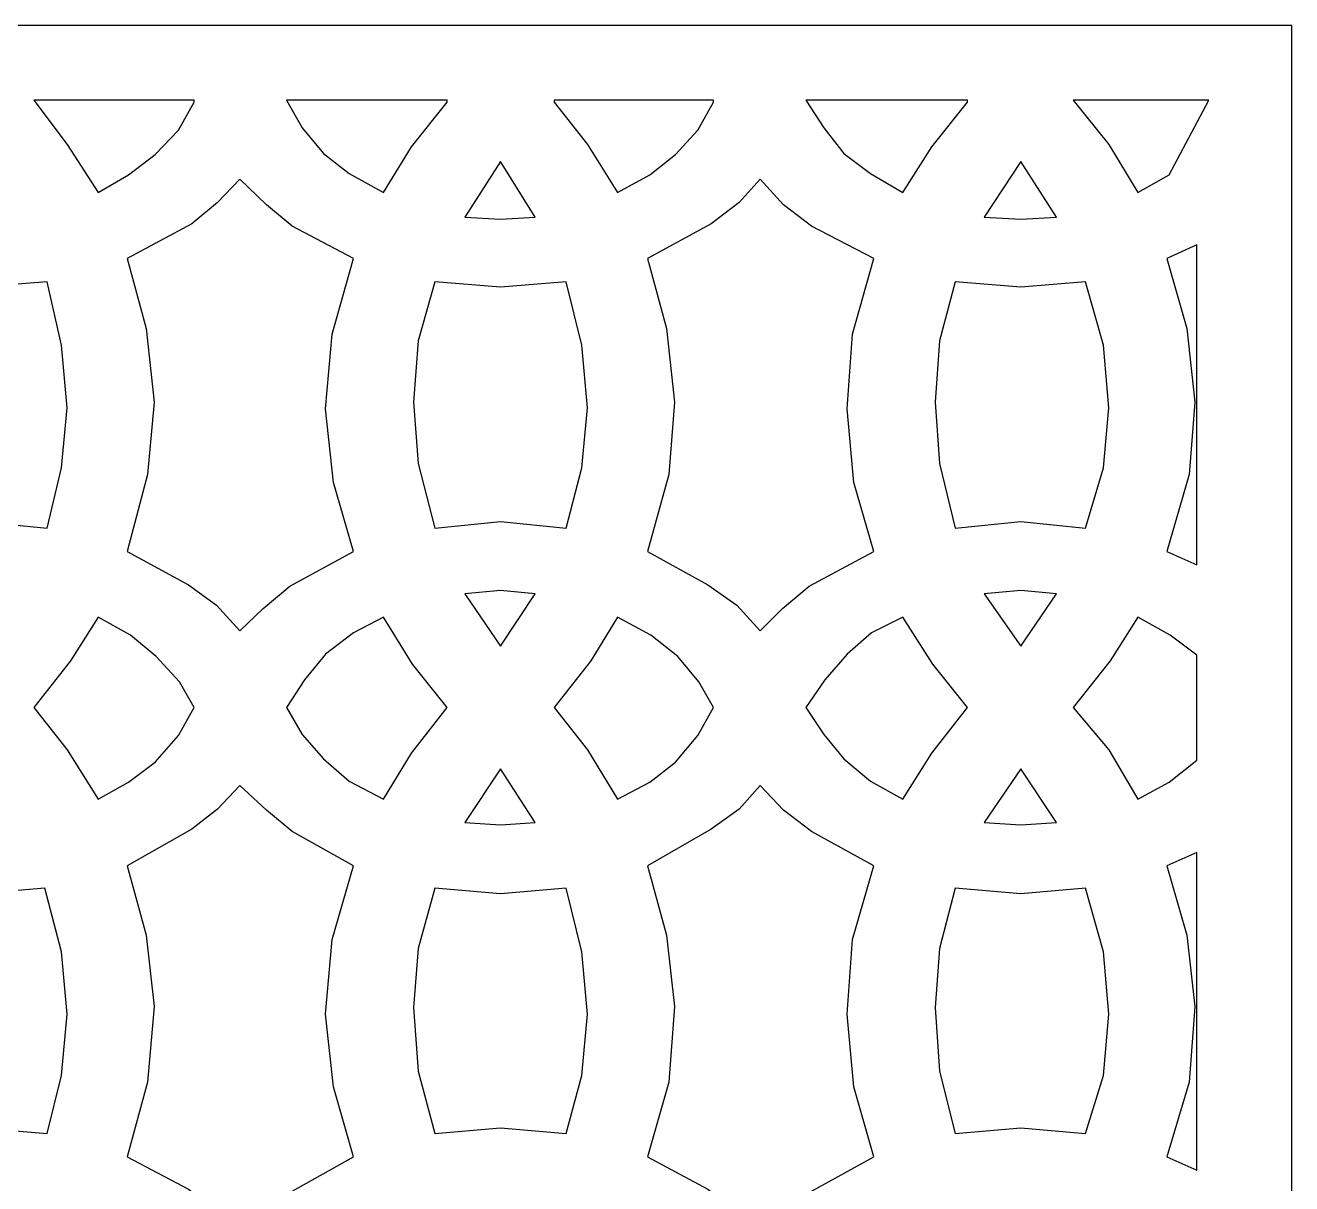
# Model space of a CAD drawing. Header units: centimetres. Extents: x -16.93 to -8.01, y -9 to -0.09.
# Drawn here: x -12.393 to -8.008, y -4.096 to -0.086 of the extents above; entities that cross this region are included whole.
import ezdxf

# ---------------------------------------------------------------- set-up
doc = ezdxf.new("R2010")
doc.units = ezdxf.units.CM
doc.header["$MEASUREMENT"] = 0
doc.layers.add('layer 1', color=7, linetype='Continuous')

msp = doc.modelspace()

# ---------------------------------------------------------------- linework, layer by layer
at = {"layer": 'layer 1', "color": 250, "lineweight": 30}
for points, knots in [([(-16.92524, -0.08649), (-16.92524, -0.08649), (-8.00766, -0.08649), (-8.00766, -0.08649), (-8.00766, -0.08649), (-8.00766, -0.08649), (-8.00766, -9.00021), (-8.00766, -9.00021), (-8.00766, -9.00021), (-8.00766, -9.00021), (-16.92524, -9.00021), (-16.92524, -9.00021), (-16.92524, -9.00021), (-16.92524, -9.00021), (-16.92524, -0.08649), (-16.92524, -0.08649)], [0, 0, 0, 0, 0.2, 0.2, 0.2, 0.2, 0.4, 0.4, 0.4, 0.4, 0.6, 0.6, 0.6, 0.6, 1, 1, 1, 1]), ([(-11.80853, -0.34503), (-11.80853, -0.34503), (-11.80853, -0.35275), (-11.80853, -0.35275), (-11.80853, -0.35275), (-11.80853, -0.35275), (-11.86256, -0.44921), (-11.86256, -0.44921), (-11.86256, -0.44921), (-11.86256, -0.44921), (-11.94359, -0.53411), (-11.94359, -0.53411), (-11.94359, -0.53411), (-11.94359, -0.53411), (-12.0362, -0.60356), (-12.0362, -0.60356), (-12.0362, -0.60356), (-12.0362, -0.60356), (-12.14039, -0.6653), (-12.14039, -0.6653), (-12.14039, -0.6653), (-12.14039, -0.6653), (-12.24843, -0.49938), (-12.24843, -0.49938), (-12.24843, -0.49938), (-12.24843, -0.49938), (-12.3642, -0.34503), (-12.3642, -0.34503), (-12.3642, -0.34503), (-12.3642, -0.34503), (-12.3642, -0.34503), (-12.3642, -0.34503), (-12.3642, -0.34503), (-12.3642, -0.34503), (-11.80853, -0.34503), (-11.80853, -0.34503)], [0, 0, 0, 0, 0.1, 0.1, 0.1, 0.1, 0.2, 0.2, 0.2, 0.2, 0.3, 0.3, 0.3, 0.3, 0.4, 0.4, 0.4, 0.4, 0.5, 0.5, 0.5, 0.5, 0.6, 0.6, 0.6, 0.6, 0.7, 0.7, 0.7, 0.7, 0.8, 0.8, 0.8, 0.8, 1, 1, 1, 1]), ([(-10.9326, -0.34503), (-10.9326, -0.34503), (-10.9326, -0.35275), (-10.9326, -0.35275), (-10.9326, -0.35275), (-10.9326, -0.35275), (-11.05608, -0.5071), (-11.05608, -0.5071), (-11.05608, -0.5071), (-11.05608, -0.5071), (-11.15255, -0.6653), (-11.15255, -0.6653), (-11.15255, -0.6653), (-11.15255, -0.6653), (-11.27217, -0.5997), (-11.27217, -0.5997), (-11.27217, -0.5997), (-11.27217, -0.5997), (-11.36091, -0.53025), (-11.36091, -0.53025), (-11.36091, -0.53025), (-11.36091, -0.53025), (-11.43423, -0.4415), (-11.43423, -0.4415), (-11.43423, -0.4415), (-11.43423, -0.4415), (-11.48826, -0.34503), (-11.48826, -0.34503), (-11.48826, -0.34503), (-11.48826, -0.34503), (-11.48826, -0.34503), (-11.48826, -0.34503), (-11.48826, -0.34503), (-11.48826, -0.34503), (-10.9326, -0.34503), (-10.9326, -0.34503)], [0, 0, 0, 0, 0.1, 0.1, 0.1, 0.1, 0.2, 0.2, 0.2, 0.2, 0.3, 0.3, 0.3, 0.3, 0.4, 0.4, 0.4, 0.4, 0.5, 0.5, 0.5, 0.5, 0.6, 0.6, 0.6, 0.6, 0.7, 0.7, 0.7, 0.7, 0.8, 0.8, 0.8, 0.8, 1, 1, 1, 1]), ([(-10.01035, -0.34503), (-10.01035, -0.34503), (-10.01035, -0.35275), (-10.01035, -0.35275), (-10.01035, -0.35275), (-10.01035, -0.35275), (-10.06438, -0.44921), (-10.06438, -0.44921), (-10.06438, -0.44921), (-10.06438, -0.44921), (-10.14156, -0.53411), (-10.14156, -0.53411), (-10.14156, -0.53411), (-10.14156, -0.53411), (-10.2303, -0.60356), (-10.2303, -0.60356), (-10.2303, -0.60356), (-10.2303, -0.60356), (-10.34221, -0.6653), (-10.34221, -0.6653), (-10.34221, -0.6653), (-10.34221, -0.6653), (-10.44639, -0.49938), (-10.44639, -0.49938), (-10.44639, -0.49938), (-10.44639, -0.49938), (-10.56215, -0.35275), (-10.56215, -0.35275), (-10.56215, -0.35275), (-10.56215, -0.35275), (-10.56215, -0.34503), (-10.56215, -0.34503), (-10.56215, -0.34503), (-10.56215, -0.34503), (-10.01035, -0.34503), (-10.01035, -0.34503)], [0, 0, 0, 0, 0.1, 0.1, 0.1, 0.1, 0.2, 0.2, 0.2, 0.2, 0.3, 0.3, 0.3, 0.3, 0.4, 0.4, 0.4, 0.4, 0.5, 0.5, 0.5, 0.5, 0.6, 0.6, 0.6, 0.6, 0.7, 0.7, 0.7, 0.7, 0.8, 0.8, 0.8, 0.8, 1, 1, 1, 1]), ([(-9.13056, -0.34503), (-9.13056, -0.34503), (-9.13056, -0.35275), (-9.13056, -0.35275), (-9.13056, -0.35275), (-9.13056, -0.35275), (-9.25404, -0.5071), (-9.25404, -0.5071), (-9.25404, -0.5071), (-9.25404, -0.5071), (-9.35437, -0.6653), (-9.35437, -0.6653), (-9.35437, -0.6653), (-9.35437, -0.6653), (-9.46627, -0.5997), (-9.46627, -0.5997), (-9.46627, -0.5997), (-9.46627, -0.5997), (-9.55888, -0.53025), (-9.55888, -0.53025), (-9.55888, -0.53025), (-9.55888, -0.53025), (-9.62834, -0.4415), (-9.62834, -0.4415), (-9.62834, -0.4415), (-9.62834, -0.4415), (-9.69008, -0.34503), (-9.69008, -0.34503), (-9.69008, -0.34503), (-9.69008, -0.34503), (-9.69008, -0.34503), (-9.69008, -0.34503), (-9.69008, -0.34503), (-9.69008, -0.34503), (-9.13056, -0.34503), (-9.13056, -0.34503)], [0, 0, 0, 0, 0.1, 0.1, 0.1, 0.1, 0.2, 0.2, 0.2, 0.2, 0.3, 0.3, 0.3, 0.3, 0.4, 0.4, 0.4, 0.4, 0.5, 0.5, 0.5, 0.5, 0.6, 0.6, 0.6, 0.6, 0.7, 0.7, 0.7, 0.7, 0.8, 0.8, 0.8, 0.8, 1, 1, 1, 1]), ([(-8.29464, -0.34504), (-8.29464, -0.34504), (-8.43213, -0.60356), (-8.43213, -0.60356), (-8.43213, -0.60356), (-8.43213, -0.60356), (-8.54017, -0.6653), (-8.54017, -0.6653), (-8.54017, -0.6653), (-8.54017, -0.6653), (-8.6405, -0.49938), (-8.6405, -0.49938), (-8.6405, -0.49938), (-8.6405, -0.49938), (-8.76398, -0.34503), (-8.76398, -0.34503), (-8.76398, -0.34503), (-8.76398, -0.34503), (-8.76398, -0.34503), (-8.76398, -0.34503), (-8.76398, -0.34503), (-8.76398, -0.34503), (-8.29464, -0.34504), (-8.29464, -0.34504)], [0, 0, 0, 0, 0.1428571, 0.1428571, 0.1428571, 0.1428571, 0.2857143, 0.2857143, 0.2857143, 0.2857143, 0.4285714, 0.4285714, 0.4285714, 0.4285714, 0.5714286, 0.5714286, 0.5714286, 0.5714286, 0.7142857, 0.7142857, 0.7142857, 0.7142857, 1, 1, 1, 1]), ([(-10.74738, -0.55726), (-10.74738, -0.55726), (-10.62775, -0.7502), (-10.62775, -0.7502), (-10.62775, -0.7502), (-10.62775, -0.7502), (-10.74738, -0.75792), (-10.74738, -0.75792), (-10.74738, -0.75792), (-10.74738, -0.75792), (-10.87086, -0.7502), (-10.87086, -0.7502), (-10.87086, -0.7502), (-10.87086, -0.7502), (-10.74738, -0.55726), (-10.74738, -0.55726)], [0, 0, 0, 0, 0.2, 0.2, 0.2, 0.2, 0.4, 0.4, 0.4, 0.4, 0.6, 0.6, 0.6, 0.6, 1, 1, 1, 1]), ([(-8.94534, -0.55726), (-8.94534, -0.55726), (-8.82186, -0.7502), (-8.82186, -0.7502), (-8.82186, -0.7502), (-8.82186, -0.7502), (-8.94534, -0.75792), (-8.94534, -0.75792), (-8.94534, -0.75792), (-8.94534, -0.75792), (-9.07268, -0.7502), (-9.07268, -0.7502), (-9.07268, -0.7502), (-9.07268, -0.7502), (-8.94534, -0.55726), (-8.94534, -0.55726)], [0, 0, 0, 0, 0.2, 0.2, 0.2, 0.2, 0.4, 0.4, 0.4, 0.4, 0.6, 0.6, 0.6, 0.6, 1, 1, 1, 1]), ([(-11.65032, -2.1818), (-11.65032, -2.1818), (-11.73136, -2.09304), (-11.73136, -2.09304), (-11.73136, -2.09304), (-11.73136, -2.09304), (-11.82783, -2.02357), (-11.82783, -2.02357), (-11.82783, -2.02357), (-11.82783, -2.02357), (-12.04006, -1.90782), (-12.04006, -1.90782), (-12.04006, -1.90782), (-12.04006, -1.90782), (-11.9706, -1.64157), (-11.9706, -1.64157), (-11.9706, -1.64157), (-11.9706, -1.64157), (-11.94745, -1.39075), (-11.94745, -1.39075), (-11.94745, -1.39075), (-11.94745, -1.39075), (-11.97446, -1.13607), (-11.97446, -1.13607), (-11.97446, -1.13607), (-11.97446, -1.13607), (-12.04006, -0.89297), (-12.04006, -0.89297), (-12.04006, -0.89297), (-12.04006, -0.89297), (-11.81625, -0.77335), (-11.81625, -0.77335), (-11.81625, -0.77335), (-11.81625, -0.77335), (-11.7275, -0.70003), (-11.7275, -0.70003), (-11.7275, -0.70003), (-11.7275, -0.70003), (-11.65032, -0.619), (-11.65032, -0.619), (-11.65032, -0.619), (-11.65032, -0.619), (-11.55772, -0.70775), (-11.55772, -0.70775), (-11.55772, -0.70775), (-11.55772, -0.70775), (-11.46896, -0.78107), (-11.46896, -0.78107), (-11.46896, -0.78107), (-11.46896, -0.78107), (-11.25673, -0.89297), (-11.25673, -0.89297), (-11.25673, -0.89297), (-11.25673, -0.89297), (-11.33005, -1.15537), (-11.33005, -1.15537), (-11.33005, -1.15537), (-11.33005, -1.15537), (-11.3532, -1.4139), (-11.3532, -1.4139), (-11.3532, -1.4139), (-11.3532, -1.4139), (-11.32619, -1.66858), (-11.32619, -1.66858), (-11.32619, -1.66858), (-11.32619, -1.66858), (-11.25673, -1.90782), (-11.25673, -1.90782), (-11.25673, -1.90782), (-11.25673, -1.90782), (-11.47668, -2.02744), (-11.47668, -2.02744), (-11.47668, -2.02744), (-11.47668, -2.02744), (-11.56929, -2.10462), (-11.56929, -2.10462), (-11.56929, -2.10462), (-11.56929, -2.10462), (-11.65032, -2.1818), (-11.65032, -2.1818)], [0, 0, 0, 0, 0.047619, 0.047619, 0.047619, 0.047619, 0.0952381, 0.0952381, 0.0952381, 0.0952381, 0.1428571, 0.1428571, 0.1428571, 0.1428571, 0.1904762, 0.1904762, 0.1904762, 0.1904762, 0.2380952, 0.2380952, 0.2380952, 0.2380952, 0.2857143, 0.2857143, 0.2857143, 0.2857143, 0.3333333, 0.3333333, 0.3333333, 0.3333333, 0.3809524, 0.3809524, 0.3809524, 0.3809524, 0.4285714, 0.4285714, 0.4285714, 0.4285714, 0.4761905, 0.4761905, 0.4761905, 0.4761905, 0.5238095, 0.5238095, 0.5238095, 0.5238095, 0.5714286, 0.5714286, 0.5714286, 0.5714286, 0.6190476, 0.6190476, 0.6190476, 0.6190476, 0.6666667, 0.6666667, 0.6666667, 0.6666667, 0.7142857, 0.7142857, 0.7142857, 0.7142857, 0.7619048, 0.7619048, 0.7619048, 0.7619048, 0.8095238, 0.8095238, 0.8095238, 0.8095238, 0.8571429, 0.8571429, 0.8571429, 0.8571429, 0.9047619, 0.9047619, 0.9047619, 0.9047619, 1, 1, 1, 1]), ([(-9.84829, -2.1818), (-9.84829, -2.1818), (-9.92932, -2.09304), (-9.92932, -2.09304), (-9.92932, -2.09304), (-9.92932, -2.09304), (-10.02965, -2.02357), (-10.02965, -2.02357), (-10.02965, -2.02357), (-10.02965, -2.02357), (-10.23802, -1.90782), (-10.23802, -1.90782), (-10.23802, -1.90782), (-10.23802, -1.90782), (-10.1647, -1.64157), (-10.1647, -1.64157), (-10.1647, -1.64157), (-10.1647, -1.64157), (-10.14541, -1.39075), (-10.14541, -1.39075), (-10.14541, -1.39075), (-10.14541, -1.39075), (-10.17242, -1.13607), (-10.17242, -1.13607), (-10.17242, -1.13607), (-10.17242, -1.13607), (-10.23802, -0.89297), (-10.23802, -0.89297), (-10.23802, -0.89297), (-10.23802, -0.89297), (-10.01807, -0.77335), (-10.01807, -0.77335), (-10.01807, -0.77335), (-10.01807, -0.77335), (-9.92161, -0.70003), (-9.92161, -0.70003), (-9.92161, -0.70003), (-9.92161, -0.70003), (-9.84829, -0.619), (-9.84829, -0.619), (-9.84829, -0.619), (-9.84829, -0.619), (-9.76725, -0.70775), (-9.76725, -0.70775), (-9.76725, -0.70775), (-9.76725, -0.70775), (-9.67079, -0.78107), (-9.67079, -0.78107), (-9.67079, -0.78107), (-9.67079, -0.78107), (-9.4547, -0.89297), (-9.4547, -0.89297), (-9.4547, -0.89297), (-9.4547, -0.89297), (-9.52801, -1.15537), (-9.52801, -1.15537), (-9.52801, -1.15537), (-9.52801, -1.15537), (-9.5473, -1.4139), (-9.5473, -1.4139), (-9.5473, -1.4139), (-9.5473, -1.4139), (-9.52416, -1.66858), (-9.52416, -1.66858), (-9.52416, -1.66858), (-9.52416, -1.66858), (-9.4547, -1.90782), (-9.4547, -1.90782), (-9.4547, -1.90782), (-9.4547, -1.90782), (-9.6785, -2.02744), (-9.6785, -2.02744), (-9.6785, -2.02744), (-9.6785, -2.02744), (-9.77111, -2.10462), (-9.77111, -2.10462), (-9.77111, -2.10462), (-9.77111, -2.10462), (-9.84829, -2.1818), (-9.84829, -2.1818)], [0, 0, 0, 0, 0.047619, 0.047619, 0.047619, 0.047619, 0.0952381, 0.0952381, 0.0952381, 0.0952381, 0.1428571, 0.1428571, 0.1428571, 0.1428571, 0.1904762, 0.1904762, 0.1904762, 0.1904762, 0.2380952, 0.2380952, 0.2380952, 0.2380952, 0.2857143, 0.2857143, 0.2857143, 0.2857143, 0.3333333, 0.3333333, 0.3333333, 0.3333333, 0.3809524, 0.3809524, 0.3809524, 0.3809524, 0.4285714, 0.4285714, 0.4285714, 0.4285714, 0.4761905, 0.4761905, 0.4761905, 0.4761905, 0.5238095, 0.5238095, 0.5238095, 0.5238095, 0.5714286, 0.5714286, 0.5714286, 0.5714286, 0.6190476, 0.6190476, 0.6190476, 0.6190476, 0.6666667, 0.6666667, 0.6666667, 0.6666667, 0.7142857, 0.7142857, 0.7142857, 0.7142857, 0.7619048, 0.7619048, 0.7619048, 0.7619048, 0.8095238, 0.8095238, 0.8095238, 0.8095238, 0.8571429, 0.8571429, 0.8571429, 0.8571429, 0.9047619, 0.9047619, 0.9047619, 0.9047619, 1, 1, 1, 1]), ([(-8.33565, -1.95413), (-8.33565, -1.95413), (-8.43984, -1.90782), (-8.43984, -1.90782), (-8.43984, -1.90782), (-8.43984, -1.90782), (-8.36267, -1.64157), (-8.36267, -1.64157), (-8.36267, -1.64157), (-8.36267, -1.64157), (-8.34337, -1.39075), (-8.34337, -1.39075), (-8.34337, -1.39075), (-8.34337, -1.39075), (-8.37038, -1.13607), (-8.37038, -1.13607), (-8.37038, -1.13607), (-8.37038, -1.13607), (-8.43984, -0.89297), (-8.43984, -0.89297), (-8.43984, -0.89297), (-8.43984, -0.89297), (-8.33565, -0.84667), (-8.33565, -0.84667), (-8.33565, -0.84667), (-8.33565, -0.84667), (-8.33565, -1.95413), (-8.33565, -1.95413)], [0, 0, 0, 0, 0.125, 0.125, 0.125, 0.125, 0.25, 0.25, 0.25, 0.25, 0.375, 0.375, 0.375, 0.375, 0.5, 0.5, 0.5, 0.5, 0.625, 0.625, 0.625, 0.625, 0.75, 0.75, 0.75, 0.75, 1, 1, 1, 1]), ([(-12.55327, -1.80364), (-12.55327, -1.80364), (-12.77322, -1.82679), (-12.77322, -1.82679), (-12.77322, -1.82679), (-12.77322, -1.82679), (-12.8311, -1.60299), (-12.8311, -1.60299), (-12.8311, -1.60299), (-12.8311, -1.60299), (-12.84654, -1.39075), (-12.84654, -1.39075), (-12.84654, -1.39075), (-12.84654, -1.39075), (-12.8311, -1.17852), (-12.8311, -1.17852), (-12.8311, -1.17852), (-12.8311, -1.17852), (-12.77322, -0.97401), (-12.77322, -0.97401), (-12.77322, -0.97401), (-12.77322, -0.97401), (-12.55327, -0.9933), (-12.55327, -0.9933), (-12.55327, -0.9933), (-12.55327, -0.9933), (-12.31789, -0.97401), (-12.31789, -0.97401), (-12.31789, -0.97401), (-12.31789, -0.97401), (-12.26772, -1.19396), (-12.26772, -1.19396), (-12.26772, -1.19396), (-12.26772, -1.19396), (-12.24843, -1.41004), (-12.24843, -1.41004), (-12.24843, -1.41004), (-12.24843, -1.41004), (-12.26772, -1.61841), (-12.26772, -1.61841), (-12.26772, -1.61841), (-12.26772, -1.61841), (-12.31789, -1.82679), (-12.31789, -1.82679), (-12.31789, -1.82679), (-12.31789, -1.82679), (-12.55327, -1.80364), (-12.55327, -1.80364)], [0, 0, 0, 0, 0.0769231, 0.0769231, 0.0769231, 0.0769231, 0.1538462, 0.1538462, 0.1538462, 0.1538462, 0.2307692, 0.2307692, 0.2307692, 0.2307692, 0.3076923, 0.3076923, 0.3076923, 0.3076923, 0.3846154, 0.3846154, 0.3846154, 0.3846154, 0.4615385, 0.4615385, 0.4615385, 0.4615385, 0.5384615, 0.5384615, 0.5384615, 0.5384615, 0.6153846, 0.6153846, 0.6153846, 0.6153846, 0.6923077, 0.6923077, 0.6923077, 0.6923077, 0.7692308, 0.7692308, 0.7692308, 0.7692308, 0.8461538, 0.8461538, 0.8461538, 0.8461538, 1, 1, 1, 1]), ([(-10.74738, -1.80364), (-10.74738, -1.80364), (-10.97504, -1.82679), (-10.97504, -1.82679), (-10.97504, -1.82679), (-10.97504, -1.82679), (-11.03292, -1.60299), (-11.03292, -1.60299), (-11.03292, -1.60299), (-11.03292, -1.60299), (-11.04836, -1.39075), (-11.04836, -1.39075), (-11.04836, -1.39075), (-11.04836, -1.39075), (-11.03292, -1.17852), (-11.03292, -1.17852), (-11.03292, -1.17852), (-11.03292, -1.17852), (-10.97504, -0.97401), (-10.97504, -0.97401), (-10.97504, -0.97401), (-10.97504, -0.97401), (-10.74738, -0.9933), (-10.74738, -0.9933), (-10.74738, -0.9933), (-10.74738, -0.9933), (-10.51971, -0.97401), (-10.51971, -0.97401), (-10.51971, -0.97401), (-10.51971, -0.97401), (-10.46569, -1.19396), (-10.46569, -1.19396), (-10.46569, -1.19396), (-10.46569, -1.19396), (-10.44639, -1.41004), (-10.44639, -1.41004), (-10.44639, -1.41004), (-10.44639, -1.41004), (-10.46569, -1.61841), (-10.46569, -1.61841), (-10.46569, -1.61841), (-10.46569, -1.61841), (-10.51971, -1.82679), (-10.51971, -1.82679), (-10.51971, -1.82679), (-10.51971, -1.82679), (-10.74738, -1.80364), (-10.74738, -1.80364)], [0, 0, 0, 0, 0.0769231, 0.0769231, 0.0769231, 0.0769231, 0.1538462, 0.1538462, 0.1538462, 0.1538462, 0.2307692, 0.2307692, 0.2307692, 0.2307692, 0.3076923, 0.3076923, 0.3076923, 0.3076923, 0.3846154, 0.3846154, 0.3846154, 0.3846154, 0.4615385, 0.4615385, 0.4615385, 0.4615385, 0.5384615, 0.5384615, 0.5384615, 0.5384615, 0.6153846, 0.6153846, 0.6153846, 0.6153846, 0.6923077, 0.6923077, 0.6923077, 0.6923077, 0.7692308, 0.7692308, 0.7692308, 0.7692308, 0.8461538, 0.8461538, 0.8461538, 0.8461538, 1, 1, 1, 1]), ([(-8.94534, -1.80364), (-8.94534, -1.80364), (-9.173, -1.82679), (-9.173, -1.82679), (-9.173, -1.82679), (-9.173, -1.82679), (-9.22703, -1.60299), (-9.22703, -1.60299), (-9.22703, -1.60299), (-9.22703, -1.60299), (-9.24246, -1.39075), (-9.24246, -1.39075), (-9.24246, -1.39075), (-9.24246, -1.39075), (-9.22703, -1.17852), (-9.22703, -1.17852), (-9.22703, -1.17852), (-9.22703, -1.17852), (-9.173, -0.97401), (-9.173, -0.97401), (-9.173, -0.97401), (-9.173, -0.97401), (-8.94534, -0.9933), (-8.94534, -0.9933), (-8.94534, -0.9933), (-8.94534, -0.9933), (-8.72154, -0.97401), (-8.72154, -0.97401), (-8.72154, -0.97401), (-8.72154, -0.97401), (-8.65979, -1.19396), (-8.65979, -1.19396), (-8.65979, -1.19396), (-8.65979, -1.19396), (-8.6405, -1.41004), (-8.6405, -1.41004), (-8.6405, -1.41004), (-8.6405, -1.41004), (-8.65979, -1.61841), (-8.65979, -1.61841), (-8.65979, -1.61841), (-8.65979, -1.61841), (-8.72154, -1.82679), (-8.72154, -1.82679), (-8.72154, -1.82679), (-8.72154, -1.82679), (-8.94534, -1.80364), (-8.94534, -1.80364)], [0, 0, 0, 0, 0.0769231, 0.0769231, 0.0769231, 0.0769231, 0.1538462, 0.1538462, 0.1538462, 0.1538462, 0.2307692, 0.2307692, 0.2307692, 0.2307692, 0.3076923, 0.3076923, 0.3076923, 0.3076923, 0.3846154, 0.3846154, 0.3846154, 0.3846154, 0.4615385, 0.4615385, 0.4615385, 0.4615385, 0.5384615, 0.5384615, 0.5384615, 0.5384615, 0.6153846, 0.6153846, 0.6153846, 0.6153846, 0.6923077, 0.6923077, 0.6923077, 0.6923077, 0.7692308, 0.7692308, 0.7692308, 0.7692308, 0.8461538, 0.8461538, 0.8461538, 0.8461538, 1, 1, 1, 1]), ([(-10.74738, -2.23581), (-10.74738, -2.23581), (-10.87086, -2.05445), (-10.87086, -2.05445), (-10.87086, -2.05445), (-10.87086, -2.05445), (-10.74738, -2.04288), (-10.74738, -2.04288), (-10.74738, -2.04288), (-10.74738, -2.04288), (-10.62775, -2.05445), (-10.62775, -2.05445), (-10.62775, -2.05445), (-10.62775, -2.05445), (-10.74738, -2.23581), (-10.74738, -2.23581)], [0, 0, 0, 0, 0.2, 0.2, 0.2, 0.2, 0.4, 0.4, 0.4, 0.4, 0.6, 0.6, 0.6, 0.6, 1, 1, 1, 1]), ([(-8.94534, -2.23581), (-8.94534, -2.23581), (-9.07268, -2.05445), (-9.07268, -2.05445), (-9.07268, -2.05445), (-9.07268, -2.05445), (-8.94534, -2.04288), (-8.94534, -2.04288), (-8.94534, -2.04288), (-8.94534, -2.04288), (-8.82186, -2.05445), (-8.82186, -2.05445), (-8.82186, -2.05445), (-8.82186, -2.05445), (-8.94534, -2.23581), (-8.94534, -2.23581)], [0, 0, 0, 0, 0.2, 0.2, 0.2, 0.2, 0.4, 0.4, 0.4, 0.4, 0.6, 0.6, 0.6, 0.6, 1, 1, 1, 1]), ([(-12.3642, -2.44805), (-12.3642, -2.44805), (-12.23685, -2.28598), (-12.23685, -2.28598), (-12.23685, -2.28598), (-12.23685, -2.28598), (-12.14039, -2.13549), (-12.14039, -2.13549), (-12.14039, -2.13549), (-12.14039, -2.13549), (-12.02848, -2.19723), (-12.02848, -2.19723), (-12.02848, -2.19723), (-12.02848, -2.19723), (-11.93973, -2.27054), (-11.93973, -2.27054), (-11.93973, -2.27054), (-11.93973, -2.27054), (-11.8587, -2.3593), (-11.8587, -2.3593), (-11.8587, -2.3593), (-11.8587, -2.3593), (-11.80853, -2.44805), (-11.80853, -2.44805), (-11.80853, -2.44805), (-11.80853, -2.44805), (-11.86256, -2.54452), (-11.86256, -2.54452), (-11.86256, -2.54452), (-11.86256, -2.54452), (-11.94359, -2.63712), (-11.94359, -2.63712), (-11.94359, -2.63712), (-11.94359, -2.63712), (-12.0362, -2.70658), (-12.0362, -2.70658), (-12.0362, -2.70658), (-12.0362, -2.70658), (-12.14039, -2.76447), (-12.14039, -2.76447), (-12.14039, -2.76447), (-12.14039, -2.76447), (-12.24843, -2.59468), (-12.24843, -2.59468), (-12.24843, -2.59468), (-12.24843, -2.59468), (-12.3642, -2.44805), (-12.3642, -2.44805)], [0, 0, 0, 0, 0.0769231, 0.0769231, 0.0769231, 0.0769231, 0.1538462, 0.1538462, 0.1538462, 0.1538462, 0.2307692, 0.2307692, 0.2307692, 0.2307692, 0.3076923, 0.3076923, 0.3076923, 0.3076923, 0.3846154, 0.3846154, 0.3846154, 0.3846154, 0.4615385, 0.4615385, 0.4615385, 0.4615385, 0.5384615, 0.5384615, 0.5384615, 0.5384615, 0.6153846, 0.6153846, 0.6153846, 0.6153846, 0.6923077, 0.6923077, 0.6923077, 0.6923077, 0.7692308, 0.7692308, 0.7692308, 0.7692308, 0.8461538, 0.8461538, 0.8461538, 0.8461538, 1, 1, 1, 1]), ([(-10.9326, -2.44805), (-10.9326, -2.44805), (-11.05608, -2.60626), (-11.05608, -2.60626), (-11.05608, -2.60626), (-11.05608, -2.60626), (-11.15255, -2.76447), (-11.15255, -2.76447), (-11.15255, -2.76447), (-11.15255, -2.76447), (-11.27217, -2.70273), (-11.27217, -2.70273), (-11.27217, -2.70273), (-11.27217, -2.70273), (-11.36091, -2.62555), (-11.36091, -2.62555), (-11.36091, -2.62555), (-11.36091, -2.62555), (-11.43423, -2.54066), (-11.43423, -2.54066), (-11.43423, -2.54066), (-11.43423, -2.54066), (-11.48826, -2.44805), (-11.48826, -2.44805), (-11.48826, -2.44805), (-11.48826, -2.44805), (-11.42652, -2.35158), (-11.42652, -2.35158), (-11.42652, -2.35158), (-11.42652, -2.35158), (-11.3532, -2.26283), (-11.3532, -2.26283), (-11.3532, -2.26283), (-11.3532, -2.26283), (-11.25673, -2.18951), (-11.25673, -2.18951), (-11.25673, -2.18951), (-11.25673, -2.18951), (-11.15255, -2.13549), (-11.15255, -2.13549), (-11.15255, -2.13549), (-11.15255, -2.13549), (-11.05222, -2.29756), (-11.05222, -2.29756), (-11.05222, -2.29756), (-11.05222, -2.29756), (-10.9326, -2.44805), (-10.9326, -2.44805)], [0, 0, 0, 0, 0.0769231, 0.0769231, 0.0769231, 0.0769231, 0.1538462, 0.1538462, 0.1538462, 0.1538462, 0.2307692, 0.2307692, 0.2307692, 0.2307692, 0.3076923, 0.3076923, 0.3076923, 0.3076923, 0.3846154, 0.3846154, 0.3846154, 0.3846154, 0.4615385, 0.4615385, 0.4615385, 0.4615385, 0.5384615, 0.5384615, 0.5384615, 0.5384615, 0.6153846, 0.6153846, 0.6153846, 0.6153846, 0.6923077, 0.6923077, 0.6923077, 0.6923077, 0.7692308, 0.7692308, 0.7692308, 0.7692308, 0.8461538, 0.8461538, 0.8461538, 0.8461538, 1, 1, 1, 1]), ([(-10.56215, -2.44805), (-10.56215, -2.44805), (-10.43482, -2.28598), (-10.43482, -2.28598), (-10.43482, -2.28598), (-10.43482, -2.28598), (-10.34221, -2.13549), (-10.34221, -2.13549), (-10.34221, -2.13549), (-10.34221, -2.13549), (-10.22644, -2.19723), (-10.22644, -2.19723), (-10.22644, -2.19723), (-10.22644, -2.19723), (-10.13384, -2.27054), (-10.13384, -2.27054), (-10.13384, -2.27054), (-10.13384, -2.27054), (-10.06052, -2.3593), (-10.06052, -2.3593), (-10.06052, -2.3593), (-10.06052, -2.3593), (-10.01035, -2.44805), (-10.01035, -2.44805), (-10.01035, -2.44805), (-10.01035, -2.44805), (-10.06438, -2.54452), (-10.06438, -2.54452), (-10.06438, -2.54452), (-10.06438, -2.54452), (-10.14156, -2.63712), (-10.14156, -2.63712), (-10.14156, -2.63712), (-10.14156, -2.63712), (-10.2303, -2.70658), (-10.2303, -2.70658), (-10.2303, -2.70658), (-10.2303, -2.70658), (-10.34221, -2.76447), (-10.34221, -2.76447), (-10.34221, -2.76447), (-10.34221, -2.76447), (-10.44639, -2.59468), (-10.44639, -2.59468), (-10.44639, -2.59468), (-10.44639, -2.59468), (-10.56215, -2.44805), (-10.56215, -2.44805)], [0, 0, 0, 0, 0.0769231, 0.0769231, 0.0769231, 0.0769231, 0.1538462, 0.1538462, 0.1538462, 0.1538462, 0.2307692, 0.2307692, 0.2307692, 0.2307692, 0.3076923, 0.3076923, 0.3076923, 0.3076923, 0.3846154, 0.3846154, 0.3846154, 0.3846154, 0.4615385, 0.4615385, 0.4615385, 0.4615385, 0.5384615, 0.5384615, 0.5384615, 0.5384615, 0.6153846, 0.6153846, 0.6153846, 0.6153846, 0.6923077, 0.6923077, 0.6923077, 0.6923077, 0.7692308, 0.7692308, 0.7692308, 0.7692308, 0.8461538, 0.8461538, 0.8461538, 0.8461538, 1, 1, 1, 1]), ([(-9.13056, -2.44805), (-9.13056, -2.44805), (-9.25404, -2.60626), (-9.25404, -2.60626), (-9.25404, -2.60626), (-9.25404, -2.60626), (-9.35437, -2.76447), (-9.35437, -2.76447), (-9.35437, -2.76447), (-9.35437, -2.76447), (-9.46627, -2.70273), (-9.46627, -2.70273), (-9.46627, -2.70273), (-9.46627, -2.70273), (-9.55888, -2.62555), (-9.55888, -2.62555), (-9.55888, -2.62555), (-9.55888, -2.62555), (-9.62834, -2.54066), (-9.62834, -2.54066), (-9.62834, -2.54066), (-9.62834, -2.54066), (-9.69008, -2.44805), (-9.69008, -2.44805), (-9.69008, -2.44805), (-9.69008, -2.44805), (-9.62448, -2.35158), (-9.62448, -2.35158), (-9.62448, -2.35158), (-9.62448, -2.35158), (-9.5473, -2.26283), (-9.5473, -2.26283), (-9.5473, -2.26283), (-9.5473, -2.26283), (-9.46241, -2.18951), (-9.46241, -2.18951), (-9.46241, -2.18951), (-9.46241, -2.18951), (-9.35437, -2.13549), (-9.35437, -2.13549), (-9.35437, -2.13549), (-9.35437, -2.13549), (-9.25018, -2.29756), (-9.25018, -2.29756), (-9.25018, -2.29756), (-9.25018, -2.29756), (-9.13056, -2.44805), (-9.13056, -2.44805)], [0, 0, 0, 0, 0.0769231, 0.0769231, 0.0769231, 0.0769231, 0.1538462, 0.1538462, 0.1538462, 0.1538462, 0.2307692, 0.2307692, 0.2307692, 0.2307692, 0.3076923, 0.3076923, 0.3076923, 0.3076923, 0.3846154, 0.3846154, 0.3846154, 0.3846154, 0.4615385, 0.4615385, 0.4615385, 0.4615385, 0.5384615, 0.5384615, 0.5384615, 0.5384615, 0.6153846, 0.6153846, 0.6153846, 0.6153846, 0.6923077, 0.6923077, 0.6923077, 0.6923077, 0.7692308, 0.7692308, 0.7692308, 0.7692308, 0.8461538, 0.8461538, 0.8461538, 0.8461538, 1, 1, 1, 1]), ([(-8.33565, -2.62941), (-8.33565, -2.62941), (-8.43213, -2.70658), (-8.43213, -2.70658), (-8.43213, -2.70658), (-8.43213, -2.70658), (-8.54017, -2.76447), (-8.54017, -2.76447), (-8.54017, -2.76447), (-8.54017, -2.76447), (-8.6405, -2.59468), (-8.6405, -2.59468), (-8.6405, -2.59468), (-8.6405, -2.59468), (-8.76398, -2.44805), (-8.76398, -2.44805), (-8.76398, -2.44805), (-8.76398, -2.44805), (-8.63664, -2.28598), (-8.63664, -2.28598), (-8.63664, -2.28598), (-8.63664, -2.28598), (-8.54017, -2.13549), (-8.54017, -2.13549), (-8.54017, -2.13549), (-8.54017, -2.13549), (-8.42827, -2.19723), (-8.42827, -2.19723), (-8.42827, -2.19723), (-8.42827, -2.19723), (-8.33565, -2.26669), (-8.33565, -2.26669), (-8.33565, -2.26669), (-8.33565, -2.26669), (-8.33565, -2.62941), (-8.33565, -2.62941)], [0, 0, 0, 0, 0.1, 0.1, 0.1, 0.1, 0.2, 0.2, 0.2, 0.2, 0.3, 0.3, 0.3, 0.3, 0.4, 0.4, 0.4, 0.4, 0.5, 0.5, 0.5, 0.5, 0.6, 0.6, 0.6, 0.6, 0.7, 0.7, 0.7, 0.7, 0.8, 0.8, 0.8, 0.8, 1, 1, 1, 1]), ([(-10.74738, -2.66028), (-10.74738, -2.66028), (-10.62775, -2.8455), (-10.62775, -2.8455), (-10.62775, -2.8455), (-10.62775, -2.8455), (-10.74738, -2.85322), (-10.74738, -2.85322), (-10.74738, -2.85322), (-10.74738, -2.85322), (-10.87086, -2.8455), (-10.87086, -2.8455), (-10.87086, -2.8455), (-10.87086, -2.8455), (-10.74738, -2.66028), (-10.74738, -2.66028)], [0, 0, 0, 0, 0.2, 0.2, 0.2, 0.2, 0.4, 0.4, 0.4, 0.4, 0.6, 0.6, 0.6, 0.6, 1, 1, 1, 1]), ([(-8.94534, -2.66028), (-8.94534, -2.66028), (-8.82186, -2.8455), (-8.82186, -2.8455), (-8.82186, -2.8455), (-8.82186, -2.8455), (-8.94534, -2.85322), (-8.94534, -2.85322), (-8.94534, -2.85322), (-8.94534, -2.85322), (-9.07268, -2.8455), (-9.07268, -2.8455), (-9.07268, -2.8455), (-9.07268, -2.8455), (-8.94534, -2.66028), (-8.94534, -2.66028)], [0, 0, 0, 0, 0.2, 0.2, 0.2, 0.2, 0.4, 0.4, 0.4, 0.4, 0.6, 0.6, 0.6, 0.6, 1, 1, 1, 1]), ([(-11.65032, -4.28481), (-11.65032, -4.28481), (-11.73136, -4.19221), (-11.73136, -4.19221), (-11.73136, -4.19221), (-11.73136, -4.19221), (-11.82783, -4.11503), (-11.82783, -4.11503), (-11.82783, -4.11503), (-11.82783, -4.11503), (-12.04006, -4.00313), (-12.04006, -4.00313), (-12.04006, -4.00313), (-12.04006, -4.00313), (-11.9706, -3.74459), (-11.9706, -3.74459), (-11.9706, -3.74459), (-11.9706, -3.74459), (-11.94745, -3.48219), (-11.94745, -3.48219), (-11.94745, -3.48219), (-11.94745, -3.48219), (-11.97446, -3.23523), (-11.97446, -3.23523), (-11.97446, -3.23523), (-11.97446, -3.23523), (-12.04006, -2.99599), (-12.04006, -2.99599), (-12.04006, -2.99599), (-12.04006, -2.99599), (-11.81625, -2.86865), (-11.81625, -2.86865), (-11.81625, -2.86865), (-11.81625, -2.86865), (-11.7275, -2.7992), (-11.7275, -2.7992), (-11.7275, -2.7992), (-11.7275, -2.7992), (-11.65032, -2.71816), (-11.65032, -2.71816), (-11.65032, -2.71816), (-11.65032, -2.71816), (-11.55772, -2.80306), (-11.55772, -2.80306), (-11.55772, -2.80306), (-11.55772, -2.80306), (-11.46896, -2.87637), (-11.46896, -2.87637), (-11.46896, -2.87637), (-11.46896, -2.87637), (-11.25673, -2.99599), (-11.25673, -2.99599), (-11.25673, -2.99599), (-11.25673, -2.99599), (-11.33005, -3.25067), (-11.33005, -3.25067), (-11.33005, -3.25067), (-11.33005, -3.25067), (-11.3532, -3.5092), (-11.3532, -3.5092), (-11.3532, -3.5092), (-11.3532, -3.5092), (-11.32619, -3.76002), (-11.32619, -3.76002), (-11.32619, -3.76002), (-11.32619, -3.76002), (-11.25673, -4.00313), (-11.25673, -4.00313), (-11.25673, -4.00313), (-11.25673, -4.00313), (-11.47668, -4.1266), (-11.47668, -4.1266), (-11.47668, -4.1266), (-11.47668, -4.1266), (-11.56929, -4.19606), (-11.56929, -4.19606), (-11.56929, -4.19606), (-11.56929, -4.19606), (-11.65032, -4.28481), (-11.65032, -4.28481)], [0, 0, 0, 0, 0.047619, 0.047619, 0.047619, 0.047619, 0.0952381, 0.0952381, 0.0952381, 0.0952381, 0.1428571, 0.1428571, 0.1428571, 0.1428571, 0.1904762, 0.1904762, 0.1904762, 0.1904762, 0.2380952, 0.2380952, 0.2380952, 0.2380952, 0.2857143, 0.2857143, 0.2857143, 0.2857143, 0.3333333, 0.3333333, 0.3333333, 0.3333333, 0.3809524, 0.3809524, 0.3809524, 0.3809524, 0.4285714, 0.4285714, 0.4285714, 0.4285714, 0.4761905, 0.4761905, 0.4761905, 0.4761905, 0.5238095, 0.5238095, 0.5238095, 0.5238095, 0.5714286, 0.5714286, 0.5714286, 0.5714286, 0.6190476, 0.6190476, 0.6190476, 0.6190476, 0.6666667, 0.6666667, 0.6666667, 0.6666667, 0.7142857, 0.7142857, 0.7142857, 0.7142857, 0.7619048, 0.7619048, 0.7619048, 0.7619048, 0.8095238, 0.8095238, 0.8095238, 0.8095238, 0.8571429, 0.8571429, 0.8571429, 0.8571429, 0.9047619, 0.9047619, 0.9047619, 0.9047619, 1, 1, 1, 1]), ([(-9.84829, -4.28481), (-9.84829, -4.28481), (-9.92932, -4.19221), (-9.92932, -4.19221), (-9.92932, -4.19221), (-9.92932, -4.19221), (-10.02965, -4.11503), (-10.02965, -4.11503), (-10.02965, -4.11503), (-10.02965, -4.11503), (-10.23802, -4.00313), (-10.23802, -4.00313), (-10.23802, -4.00313), (-10.23802, -4.00313), (-10.1647, -3.74459), (-10.1647, -3.74459), (-10.1647, -3.74459), (-10.1647, -3.74459), (-10.14541, -3.48219), (-10.14541, -3.48219), (-10.14541, -3.48219), (-10.14541, -3.48219), (-10.17242, -3.23523), (-10.17242, -3.23523), (-10.17242, -3.23523), (-10.17242, -3.23523), (-10.23802, -2.99599), (-10.23802, -2.99599), (-10.23802, -2.99599), (-10.23802, -2.99599), (-10.01807, -2.86865), (-10.01807, -2.86865), (-10.01807, -2.86865), (-10.01807, -2.86865), (-9.92161, -2.7992), (-9.92161, -2.7992), (-9.92161, -2.7992), (-9.92161, -2.7992), (-9.84829, -2.71816), (-9.84829, -2.71816), (-9.84829, -2.71816), (-9.84829, -2.71816), (-9.76725, -2.80306), (-9.76725, -2.80306), (-9.76725, -2.80306), (-9.76725, -2.80306), (-9.67079, -2.87637), (-9.67079, -2.87637), (-9.67079, -2.87637), (-9.67079, -2.87637), (-9.4547, -2.99599), (-9.4547, -2.99599), (-9.4547, -2.99599), (-9.4547, -2.99599), (-9.52801, -3.25067), (-9.52801, -3.25067), (-9.52801, -3.25067), (-9.52801, -3.25067), (-9.5473, -3.5092), (-9.5473, -3.5092), (-9.5473, -3.5092), (-9.5473, -3.5092), (-9.52416, -3.76002), (-9.52416, -3.76002), (-9.52416, -3.76002), (-9.52416, -3.76002), (-9.4547, -4.00313), (-9.4547, -4.00313), (-9.4547, -4.00313), (-9.4547, -4.00313), (-9.6785, -4.1266), (-9.6785, -4.1266), (-9.6785, -4.1266), (-9.6785, -4.1266), (-9.77111, -4.19606), (-9.77111, -4.19606), (-9.77111, -4.19606), (-9.77111, -4.19606), (-9.84829, -4.28481), (-9.84829, -4.28481)], [0, 0, 0, 0, 0.047619, 0.047619, 0.047619, 0.047619, 0.0952381, 0.0952381, 0.0952381, 0.0952381, 0.1428571, 0.1428571, 0.1428571, 0.1428571, 0.1904762, 0.1904762, 0.1904762, 0.1904762, 0.2380952, 0.2380952, 0.2380952, 0.2380952, 0.2857143, 0.2857143, 0.2857143, 0.2857143, 0.3333333, 0.3333333, 0.3333333, 0.3333333, 0.3809524, 0.3809524, 0.3809524, 0.3809524, 0.4285714, 0.4285714, 0.4285714, 0.4285714, 0.4761905, 0.4761905, 0.4761905, 0.4761905, 0.5238095, 0.5238095, 0.5238095, 0.5238095, 0.5714286, 0.5714286, 0.5714286, 0.5714286, 0.6190476, 0.6190476, 0.6190476, 0.6190476, 0.6666667, 0.6666667, 0.6666667, 0.6666667, 0.7142857, 0.7142857, 0.7142857, 0.7142857, 0.7619048, 0.7619048, 0.7619048, 0.7619048, 0.8095238, 0.8095238, 0.8095238, 0.8095238, 0.8571429, 0.8571429, 0.8571429, 0.8571429, 0.9047619, 0.9047619, 0.9047619, 0.9047619, 1, 1, 1, 1]), ([(-8.33565, -4.04943), (-8.33565, -4.04943), (-8.43984, -4.00313), (-8.43984, -4.00313), (-8.43984, -4.00313), (-8.43984, -4.00313), (-8.36267, -3.74459), (-8.36267, -3.74459), (-8.36267, -3.74459), (-8.36267, -3.74459), (-8.34337, -3.48219), (-8.34337, -3.48219), (-8.34337, -3.48219), (-8.34337, -3.48219), (-8.37038, -3.23523), (-8.37038, -3.23523), (-8.37038, -3.23523), (-8.37038, -3.23523), (-8.43984, -2.99599), (-8.43984, -2.99599), (-8.43984, -2.99599), (-8.43984, -2.99599), (-8.33565, -2.94969), (-8.33565, -2.94969), (-8.33565, -2.94969), (-8.33565, -2.94969), (-8.33565, -4.04943), (-8.33565, -4.04943)], [0, 0, 0, 0, 0.125, 0.125, 0.125, 0.125, 0.25, 0.25, 0.25, 0.25, 0.375, 0.375, 0.375, 0.375, 0.5, 0.5, 0.5, 0.5, 0.625, 0.625, 0.625, 0.625, 0.75, 0.75, 0.75, 0.75, 1, 1, 1, 1]), ([(-12.55327, -3.9028), (-12.55327, -3.9028), (-12.77322, -3.92209), (-12.77322, -3.92209), (-12.77322, -3.92209), (-12.77322, -3.92209), (-12.8311, -3.706), (-12.8311, -3.706), (-12.8311, -3.706), (-12.8311, -3.706), (-12.84654, -3.48605), (-12.84654, -3.48605), (-12.84654, -3.48605), (-12.84654, -3.48605), (-12.8311, -3.28154), (-12.8311, -3.28154), (-12.8311, -3.28154), (-12.8311, -3.28154), (-12.77322, -3.07316), (-12.77322, -3.07316), (-12.77322, -3.07316), (-12.77322, -3.07316), (-12.55327, -3.09246), (-12.55327, -3.09246), (-12.55327, -3.09246), (-12.55327, -3.09246), (-12.32561, -3.07316), (-12.32561, -3.07316), (-12.32561, -3.07316), (-12.32561, -3.07316), (-12.26772, -3.29311), (-12.26772, -3.29311), (-12.26772, -3.29311), (-12.26772, -3.29311), (-12.24843, -3.5092), (-12.24843, -3.5092), (-12.24843, -3.5092), (-12.24843, -3.5092), (-12.26772, -3.72144), (-12.26772, -3.72144), (-12.26772, -3.72144), (-12.26772, -3.72144), (-12.31789, -3.92209), (-12.31789, -3.92209), (-12.31789, -3.92209), (-12.31789, -3.92209), (-12.55327, -3.9028), (-12.55327, -3.9028)], [0, 0, 0, 0, 0.0769231, 0.0769231, 0.0769231, 0.0769231, 0.1538462, 0.1538462, 0.1538462, 0.1538462, 0.2307692, 0.2307692, 0.2307692, 0.2307692, 0.3076923, 0.3076923, 0.3076923, 0.3076923, 0.3846154, 0.3846154, 0.3846154, 0.3846154, 0.4615385, 0.4615385, 0.4615385, 0.4615385, 0.5384615, 0.5384615, 0.5384615, 0.5384615, 0.6153846, 0.6153846, 0.6153846, 0.6153846, 0.6923077, 0.6923077, 0.6923077, 0.6923077, 0.7692308, 0.7692308, 0.7692308, 0.7692308, 0.8461538, 0.8461538, 0.8461538, 0.8461538, 1, 1, 1, 1]), ([(-10.74738, -3.9028), (-10.74738, -3.9028), (-10.97504, -3.92209), (-10.97504, -3.92209), (-10.97504, -3.92209), (-10.97504, -3.92209), (-11.03292, -3.706), (-11.03292, -3.706), (-11.03292, -3.706), (-11.03292, -3.706), (-11.04836, -3.48605), (-11.04836, -3.48605), (-11.04836, -3.48605), (-11.04836, -3.48605), (-11.03292, -3.28154), (-11.03292, -3.28154), (-11.03292, -3.28154), (-11.03292, -3.28154), (-10.97504, -3.07316), (-10.97504, -3.07316), (-10.97504, -3.07316), (-10.97504, -3.07316), (-10.74738, -3.09246), (-10.74738, -3.09246), (-10.74738, -3.09246), (-10.74738, -3.09246), (-10.51971, -3.07316), (-10.51971, -3.07316), (-10.51971, -3.07316), (-10.51971, -3.07316), (-10.46569, -3.29311), (-10.46569, -3.29311), (-10.46569, -3.29311), (-10.46569, -3.29311), (-10.44639, -3.5092), (-10.44639, -3.5092), (-10.44639, -3.5092), (-10.44639, -3.5092), (-10.46569, -3.72144), (-10.46569, -3.72144), (-10.46569, -3.72144), (-10.46569, -3.72144), (-10.51971, -3.92209), (-10.51971, -3.92209), (-10.51971, -3.92209), (-10.51971, -3.92209), (-10.74738, -3.9028), (-10.74738, -3.9028)], [0, 0, 0, 0, 0.0769231, 0.0769231, 0.0769231, 0.0769231, 0.1538462, 0.1538462, 0.1538462, 0.1538462, 0.2307692, 0.2307692, 0.2307692, 0.2307692, 0.3076923, 0.3076923, 0.3076923, 0.3076923, 0.3846154, 0.3846154, 0.3846154, 0.3846154, 0.4615385, 0.4615385, 0.4615385, 0.4615385, 0.5384615, 0.5384615, 0.5384615, 0.5384615, 0.6153846, 0.6153846, 0.6153846, 0.6153846, 0.6923077, 0.6923077, 0.6923077, 0.6923077, 0.7692308, 0.7692308, 0.7692308, 0.7692308, 0.8461538, 0.8461538, 0.8461538, 0.8461538, 1, 1, 1, 1]), ([(-8.94534, -3.9028), (-8.94534, -3.9028), (-9.173, -3.92209), (-9.173, -3.92209), (-9.173, -3.92209), (-9.173, -3.92209), (-9.22703, -3.706), (-9.22703, -3.706), (-9.22703, -3.706), (-9.22703, -3.706), (-9.24246, -3.48605), (-9.24246, -3.48605), (-9.24246, -3.48605), (-9.24246, -3.48605), (-9.22703, -3.28154), (-9.22703, -3.28154), (-9.22703, -3.28154), (-9.22703, -3.28154), (-9.173, -3.07316), (-9.173, -3.07316), (-9.173, -3.07316), (-9.173, -3.07316), (-8.94534, -3.09246), (-8.94534, -3.09246), (-8.94534, -3.09246), (-8.94534, -3.09246), (-8.72154, -3.07316), (-8.72154, -3.07316), (-8.72154, -3.07316), (-8.72154, -3.07316), (-8.65979, -3.29311), (-8.65979, -3.29311), (-8.65979, -3.29311), (-8.65979, -3.29311), (-8.6405, -3.5092), (-8.6405, -3.5092), (-8.6405, -3.5092), (-8.6405, -3.5092), (-8.65979, -3.72144), (-8.65979, -3.72144), (-8.65979, -3.72144), (-8.65979, -3.72144), (-8.72154, -3.92209), (-8.72154, -3.92209), (-8.72154, -3.92209), (-8.72154, -3.92209), (-8.94534, -3.9028), (-8.94534, -3.9028)], [0, 0, 0, 0, 0.0769231, 0.0769231, 0.0769231, 0.0769231, 0.1538462, 0.1538462, 0.1538462, 0.1538462, 0.2307692, 0.2307692, 0.2307692, 0.2307692, 0.3076923, 0.3076923, 0.3076923, 0.3076923, 0.3846154, 0.3846154, 0.3846154, 0.3846154, 0.4615385, 0.4615385, 0.4615385, 0.4615385, 0.5384615, 0.5384615, 0.5384615, 0.5384615, 0.6153846, 0.6153846, 0.6153846, 0.6153846, 0.6923077, 0.6923077, 0.6923077, 0.6923077, 0.7692308, 0.7692308, 0.7692308, 0.7692308, 0.8461538, 0.8461538, 0.8461538, 0.8461538, 1, 1, 1, 1])]:
    msp.add_open_spline(points, degree=3, knots=knots, dxfattribs=at)

doc.saveas('drawing.dxf')
